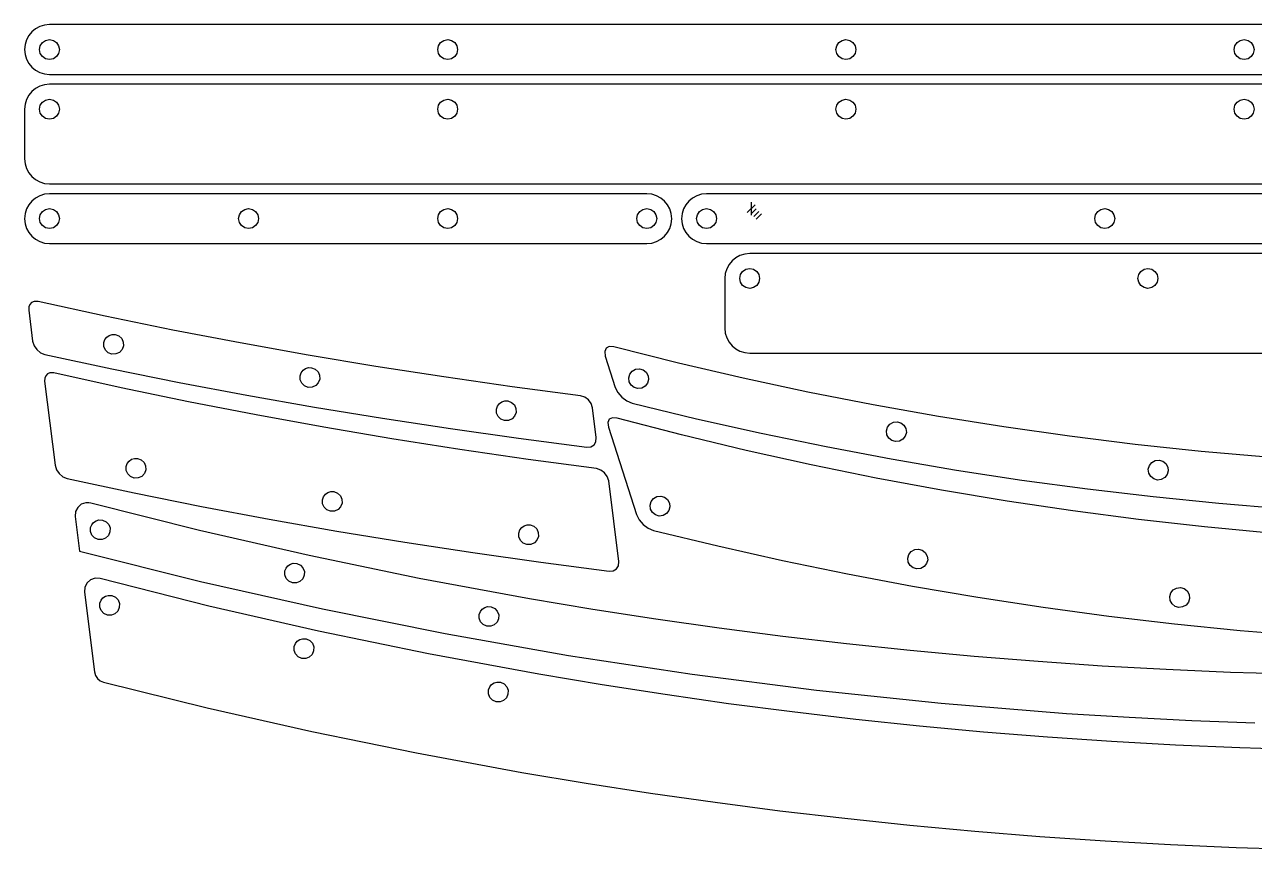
# Model space of a CAD drawing. Extents: x -146 to 800, y 150 to 800.
# Drawn here: x -145.9 to 101.1, y 168.3 to 334 of the extents above; entities that cross this region are included whole.
import ezdxf

# ---------------------------------------------------------------- set-up
doc = ezdxf.new("R2010")
doc.units = 0

msp = doc.modelspace()

# ---------------------------------------------------------------- linework, layer by layer
for p, q in [((-142.893844, 333.605437), (-143.743316, 333.145656)), ((-141.954137, 333.895812), (-142.893844, 333.605437)), ((-140.944, 333.997), (-141.954137, 333.895812)), ((339.056, 333.997), (-140.944, 333.997)), ((-145.09234, 331.797), (-145.552281, 330.947687)), ((-144.48275, 332.53625), (-145.09234, 331.797)), ((-143.743316, 333.145656), (-144.48275, 332.53625)), ((-145.84277, 330.008094), (-145.944, 328.998)), ((-145.944, 328.998), (-145.84277, 327.98782)), ((-145.552281, 330.947687), (-145.84277, 330.008094)), ((-142.945, 328.98), (-142.787734, 329.758234)), ((-142.787734, 328.201328), (-142.945, 328.98)), ((-142.787734, 329.758234), (-142.358875, 330.393875)), ((-142.358875, 330.393875), (-141.722828, 330.822328)), ((-141.722828, 330.822328), (-140.944, 330.979)), ((-140.944, 330.979), (-140.165891, 330.821906)), ((-140.165891, 330.821906), (-139.530375, 330.3935)), ((-139.530375, 330.3935), (-139.101672, 329.758094)), ((-139.101672, 329.758094), (-138.944, 328.98)), ((-138.944, 328.98), (-139.10125, 328.201328)), ((-62.9445, 328.98), (-62.787258, 329.758234)), ((-62.787398, 328.201328), (-62.9445, 328.98)), ((-62.787258, 329.758234), (-62.358487, 330.393875)), ((-62.358487, 330.393875), (-61.722623, 330.822328)), ((-61.722623, 330.822328), (-60.9441, 330.979)), ((-60.9441, 330.979), (-60.165803, 330.821906)), ((-60.165803, 330.821906), (-59.530325, 330.3935)), ((-59.530325, 330.3935), (-59.101884, 329.758094)), ((-59.101884, 329.758094), (-58.9447, 328.98)), ((-58.9447, 328.98), (-59.101772, 328.201328)), ((17.055, 328.98), (17.212258, 329.758234)), ((17.21223, 328.201328), (17.055, 328.98)), ((17.212258, 329.758234), (17.641063, 330.393875)), ((17.641063, 330.393875), (18.276961, 330.822328)), ((18.276961, 330.822328), (19.0555, 330.979)), ((19.0555, 330.979), (19.833845, 330.821906)), ((19.833845, 330.821906), (20.469513, 330.3935)), ((20.469513, 330.3935), (20.898123, 329.758094)), ((20.898123, 329.758094), (21.0553, 328.98)), ((21.0553, 328.98), (20.898152, 328.201328)), ((97.0553, 328.98), (97.212542, 329.758234)), ((97.21243, 328.201328), (97.0553, 328.98)), ((97.212542, 329.758234), (97.641313, 330.393875)), ((97.641313, 330.393875), (98.277177, 330.822328)), ((98.277177, 330.822328), (99.0557, 330.979)), ((99.0557, 330.979), (99.833967, 330.821906)), ((99.833967, 330.821906), (100.469463, 330.3935)), ((100.469463, 330.3935), (100.897902, 329.758094)), ((100.897902, 329.758094), (101.055, 328.98)), ((101.055, 328.98), (100.897902, 328.201328)), ((-145.84277, 327.98782), (-145.552281, 327.048)), ((-145.552281, 327.048), (-145.09234, 326.198367)), ((-145.09234, 326.198367), (-144.48275, 325.45875)), ((-142.358875, 327.565625), (-142.787734, 328.201328)), ((-141.722828, 327.137109), (-142.358875, 327.565625)), ((-140.944, 326.98), (-141.722828, 327.137109)), ((-140.16575, 327.137109), (-140.944, 326.98)), ((-139.53, 327.565625), (-140.16575, 327.137109)), ((-139.10125, 328.201328), (-139.53, 327.565625)), ((-62.358712, 327.565625), (-62.787398, 328.201328)), ((-61.72282, 327.137109), (-62.358712, 327.565625)), ((-60.9441, 326.98), (-61.72282, 327.137109)), ((-60.165691, 327.137109), (-60.9441, 326.98)), ((-59.530175, 327.565625), (-60.165691, 327.137109)), ((-59.101772, 328.201328), (-59.530175, 327.565625)), ((17.640988, 327.565625), (17.21223, 328.201328)), ((18.276877, 327.137109), (17.640988, 327.565625)), ((19.0555, 326.98), (18.276877, 327.137109)), ((19.83393, 327.137109), (19.0555, 326.98)), ((20.469587, 327.565625), (19.83393, 327.137109)), ((20.898152, 328.201328), (20.469587, 327.565625)), ((97.641162, 327.565625), (97.21243, 328.201328)), ((98.277064, 327.137109), (97.641162, 327.565625)), ((99.0557, 326.98), (98.277064, 327.137109)), ((99.833967, 327.137109), (99.0557, 326.98)), ((100.469463, 327.565625), (99.833967, 327.137109)), ((100.897902, 328.201328), (100.469463, 327.565625)), ((-144.48275, 325.45875), (-143.743316, 324.848977)), ((-143.743316, 324.848977), (-142.893844, 324.388875)), ((-142.893844, 324.388875), (-141.954137, 324.098273)), ((-141.954137, 324.098273), (-140.944, 323.997)), ((-140.944, 323.997), (339.056, 323.997)), ((-142.893844, 321.605281), (-143.743316, 321.14534)), ((-141.954137, 321.89577), (-142.893844, 321.605281)), ((-140.944, 321.997), (-141.954137, 321.89577)), ((339.056, 321.997), (-140.944, 321.997)), ((-145.552281, 318.946844), (-145.84277, 318.007137)), ((-145.09234, 319.796316), (-145.552281, 318.946844)), ((-144.48275, 320.53575), (-145.09234, 319.796316)), ((-143.743316, 321.14534), (-144.48275, 320.53575)), ((-142.358875, 318.411375), (-141.722828, 318.839891)), ((-141.722828, 318.839891), (-140.944, 318.997)), ((-140.944, 318.997), (-140.165891, 318.839891)), ((-140.165891, 318.839891), (-139.530375, 318.411375)), ((-62.358487, 318.411375), (-61.722623, 318.839891)), ((-61.722623, 318.839891), (-60.9441, 318.997)), ((-60.9441, 318.997), (-60.165803, 318.839891)), ((-60.165803, 318.839891), (-59.530325, 318.411375)), ((17.641063, 318.411375), (18.276961, 318.839891)), ((18.276961, 318.839891), (19.0555, 318.997)), ((19.0555, 318.997), (19.833845, 318.839891)), ((19.833845, 318.839891), (20.469513, 318.411375)), ((97.641313, 318.411375), (98.277177, 318.839891)), ((98.277177, 318.839891), (99.0557, 318.997)), ((99.0557, 318.997), (99.833967, 318.839891)), ((99.833967, 318.839891), (100.469463, 318.411375)), ((-145.84277, 318.007137), (-145.944, 316.997)), ((-145.944, 316.997), (-145.944, 306.997)), ((-142.945, 316.997), (-142.787734, 317.775672)), ((-142.787734, 316.218328), (-142.945, 316.997)), ((-142.787734, 317.775672), (-142.358875, 318.411375)), ((-139.530375, 318.411375), (-139.101672, 317.775672)), ((-139.101672, 317.775672), (-138.944, 316.997)), ((-138.944, 316.997), (-139.10125, 316.21875)), ((-62.9445, 316.997), (-62.787258, 317.775672)), ((-62.787398, 316.218328), (-62.9445, 316.997)), ((-62.787258, 317.775672), (-62.358487, 318.411375)), ((-59.530325, 318.411375), (-59.101884, 317.775672)), ((-59.101884, 317.775672), (-58.9447, 316.997)), ((-58.9447, 316.997), (-59.101772, 316.21875)), ((17.055, 316.997), (17.212258, 317.775672)), ((17.21223, 316.218328), (17.055, 316.997)), ((17.212258, 317.775672), (17.641063, 318.411375)), ((20.469513, 318.411375), (20.898123, 317.775672)), ((20.898123, 317.775672), (21.0553, 316.997)), ((21.0553, 316.997), (20.898152, 316.21875)), ((97.0553, 316.997), (97.212542, 317.775672)), ((97.21243, 316.218328), (97.0553, 316.997)), ((97.212542, 317.775672), (97.641313, 318.411375)), ((100.469463, 318.411375), (100.897902, 317.775672)), ((100.897902, 317.775672), (101.055, 316.997)), ((101.055, 316.997), (100.897902, 316.21875)), ((-142.358875, 315.582625), (-142.787734, 316.218328)), ((-141.722828, 315.154109), (-142.358875, 315.582625)), ((-140.944, 314.997), (-141.722828, 315.154109)), ((-140.16575, 315.15425), (-140.944, 314.997)), ((-139.53, 315.583), (-140.16575, 315.15425)), ((-139.10125, 316.21875), (-139.53, 315.583)), ((-62.358712, 315.582625), (-62.787398, 316.218328)), ((-61.72282, 315.154109), (-62.358712, 315.582625)), ((-60.9441, 314.997), (-61.72282, 315.154109)), ((-60.165691, 315.15425), (-60.9441, 314.997)), ((-59.530175, 315.583), (-60.165691, 315.15425)), ((-59.101772, 316.21875), (-59.530175, 315.583)), ((17.640988, 315.582625), (17.21223, 316.218328)), ((18.276877, 315.154109), (17.640988, 315.582625)), ((19.0555, 314.997), (18.276877, 315.154109)), ((19.83393, 315.15425), (19.0555, 314.997)), ((20.469587, 315.583), (19.83393, 315.15425)), ((20.898152, 316.21875), (20.469587, 315.583)), ((97.641162, 315.582625), (97.21243, 316.218328)), ((98.277064, 315.154109), (97.641162, 315.582625)), ((99.0557, 314.997), (98.277064, 315.154109)), ((99.833967, 315.15425), (99.0557, 314.997)), ((100.469463, 315.583), (99.833967, 315.15425)), ((100.897902, 316.21875), (100.469463, 315.583)), ((-145.944, 306.997), (-145.84277, 305.986863)), ((-145.84277, 305.986863), (-145.552281, 305.047156)), ((-145.552281, 305.047156), (-145.09234, 304.197684)), ((-145.09234, 304.197684), (-144.48275, 303.45825)), ((-144.48275, 303.45825), (-143.743316, 302.84866)), ((-143.743316, 302.84866), (-142.893844, 302.388719)), ((-142.893844, 302.388719), (-141.954137, 302.09823)), ((-141.954137, 302.09823), (-140.944, 301.997)), ((-140.944, 301.997), (339.056, 301.997)), ((-143.743316, 299.14534), (-144.48275, 298.53575)), ((-142.893844, 299.605281), (-143.743316, 299.14534)), ((-141.954137, 299.89577), (-142.893844, 299.605281)), ((-140.944, 299.997), (-141.954137, 299.89577)), ((-20.9442, 299.997), (-140.944, 299.997)), ((-19.934043, 299.89577), (-20.9442, 299.997)), ((-18.994345, 299.605281), (-19.934043, 299.89577)), ((-18.144903, 299.14534), (-18.994345, 299.605281)), ((-17.405513, 298.53575), (-18.144903, 299.14534)), ((-11.744036, 299.14534), (-12.483494, 298.53575)), ((-10.894538, 299.605281), (-11.744036, 299.14534)), ((-9.954808, 299.89577), (-10.894538, 299.605281)), ((-8.94465, 299.997), (-9.954808, 299.89577)), ((311.055, 299.997), (-8.94465, 299.997)), ((-145.552281, 296.946844), (-145.84277, 296.007137)), ((-145.09234, 297.796316), (-145.552281, 296.946844)), ((-144.48275, 298.53575), (-145.09234, 297.796316)), ((-142.358, 296.428625), (-141.72225, 296.857328)), ((-141.72225, 296.857328), (-140.944, 297.015)), ((-140.944, 297.015), (-140.165172, 296.857891)), ((-140.165172, 296.857891), (-139.529125, 296.429375)), ((-102.358, 296.428625), (-101.72225, 296.857328)), ((-101.72225, 296.857328), (-100.944, 297.015)), ((-100.944, 297.015), (-100.165284, 296.857891)), ((-100.165284, 296.857891), (-99.5295, 296.429375)), ((-62.358137, 296.428625), (-61.722652, 296.857328)), ((-61.722652, 296.857328), (-60.9443, 297.015)), ((-60.9443, 297.015), (-60.165522, 296.857891)), ((-60.165522, 296.857891), (-59.5296, 296.429375)), ((-22.358287, 296.428625), (-21.72263, 296.857328)), ((-21.72263, 296.857328), (-20.9442, 297.015)), ((-20.9442, 297.015), (-20.165506, 296.857891)), ((-20.165506, 296.857891), (-19.529575, 296.429375)), ((-16.795971, 297.796316), (-17.405513, 298.53575)), ((-16.336073, 296.946844), (-16.795971, 297.796316)), ((-16.045618, 296.007137), (-16.336073, 296.946844)), ((-13.553065, 296.946844), (-13.843565, 296.007137)), ((-13.093106, 297.796316), (-13.553065, 296.946844)), ((-12.483494, 298.53575), (-13.093106, 297.796316)), ((-10.358781, 296.428625), (-9.723109, 296.857328)), ((-9.723109, 296.857328), (-8.94465, 297.015)), ((-8.94465, 297.015), (-8.166079, 296.85775)), ((-8.166079, 296.85775), (-7.530354, 296.429)), ((69.640837, 296.428625), (70.276555, 296.857328)), ((70.276555, 296.857328), (71.0551, 297.015)), ((71.0551, 297.015), (71.833762, 296.85775)), ((71.833762, 296.85775), (72.469625, 296.429)), ((-145.84277, 296.007137), (-145.944, 294.997)), ((-145.944, 294.997), (-145.84277, 293.986863)), ((-142.944, 295.015), (-142.78675, 295.793109)), ((-142.786328, 294.236328), (-142.944, 295.015)), ((-142.78675, 295.793109), (-142.358, 296.428625)), ((-142.357625, 293.600625), (-142.786328, 294.236328)), ((-139.529125, 296.429375), (-139.100266, 295.793672)), ((-139.100266, 294.236328), (-139.529125, 293.600625)), ((-139.100266, 295.793672), (-138.943, 295.015)), ((-138.943, 295.015), (-139.100266, 294.236328)), ((-102.944, 295.015), (-102.78675, 295.793109)), ((-102.78675, 294.236328), (-102.944, 295.015)), ((-102.78675, 295.793109), (-102.358, 296.428625)), ((-102.358, 293.600625), (-102.78675, 294.236328)), ((-99.101053, 294.236328), (-99.52965, 293.600625)), ((-99.5295, 296.429375), (-99.100941, 295.793672)), ((-98.9439, 295.015), (-99.101053, 294.236328)), ((-99.100941, 295.793672), (-98.9439, 295.015)), ((-62.9436, 295.015), (-62.78653, 295.793109)), ((-62.786417, 294.236328), (-62.9436, 295.015)), ((-62.78653, 295.793109), (-62.358137, 296.428625)), ((-62.357987, 293.600625), (-62.786417, 294.236328)), ((-59.101016, 294.236328), (-59.52975, 293.600625)), ((-59.5296, 296.429375), (-59.100903, 295.793672)), ((-58.9438, 295.015), (-59.101016, 294.236328)), ((-59.100903, 295.793672), (-58.9438, 295.015)), ((-22.944, 295.015), (-22.786852, 295.793109)), ((-22.786697, 294.236328), (-22.944, 295.015)), ((-22.786852, 295.793109), (-22.358287, 296.428625)), ((-22.3581, 293.600625), (-22.786697, 294.236328)), ((-19.100944, 294.236328), (-19.529725, 293.600625)), ((-19.529575, 296.429375), (-19.100831, 295.793672)), ((-18.9437, 295.015), (-19.100944, 294.236328)), ((-19.100831, 295.793672), (-18.9437, 295.015)), ((-15.9444, 294.997), (-16.045618, 296.007137)), ((-16.045618, 293.986863), (-15.9444, 294.997)), ((-13.843565, 296.007137), (-13.9448, 294.997)), ((-13.9448, 294.997), (-13.843565, 293.986863)), ((-10.9445, 295.015), (-10.787351, 295.793109)), ((-10.787196, 294.236328), (-10.9445, 295.015)), ((-10.787351, 295.793109), (-10.358781, 296.428625)), ((-10.358594, 293.600625), (-10.787196, 294.236328)), ((-7.1018, 294.236328), (-7.530436, 293.600625)), ((-7.530354, 296.429), (-7.101769, 295.79325)), ((-6.94462, 295.015), (-7.1018, 294.236328)), ((-7.101769, 295.79325), (-6.94462, 295.015)), ((69.0551, 295.015), (69.212252, 295.793109)), ((69.212392, 294.236328), (69.0551, 295.015)), ((69.212252, 295.793109), (69.640837, 296.428625)), ((69.641063, 293.600625), (69.212392, 294.236328)), ((72.898188, 294.236328), (72.469475, 293.600625)), ((72.469625, 296.429), (72.8983, 295.79325)), ((73.0554, 295.015), (72.898188, 294.236328)), ((72.8983, 295.79325), (73.0554, 295.015)), ((-145.84277, 293.986863), (-145.552281, 293.047156)), ((-145.552281, 293.047156), (-145.09234, 292.197684)), ((-145.09234, 292.197684), (-144.48275, 291.45825)), ((-141.722109, 293.172109), (-142.357625, 293.600625)), ((-140.944, 293.015), (-141.722109, 293.172109)), ((-140.165172, 293.172109), (-140.944, 293.015)), ((-139.529125, 293.600625), (-140.165172, 293.172109)), ((-101.72225, 293.172109), (-102.358, 293.600625)), ((-100.944, 293.015), (-101.72225, 293.172109)), ((-100.165397, 293.172109), (-100.944, 293.015)), ((-99.52965, 293.600625), (-100.165397, 293.172109)), ((-61.722539, 293.172109), (-62.357987, 293.600625)), ((-60.9443, 293.015), (-61.722539, 293.172109)), ((-60.165634, 293.172109), (-60.9443, 293.015)), ((-59.52975, 293.600625), (-60.165634, 293.172109)), ((-21.722503, 293.172109), (-22.3581, 293.600625)), ((-20.9442, 293.015), (-21.722503, 293.172109)), ((-20.165619, 293.172109), (-20.9442, 293.015)), ((-19.529725, 293.600625), (-20.165619, 293.172109)), ((-17.405513, 291.45825), (-16.795971, 292.197684)), ((-16.795971, 292.197684), (-16.336073, 293.047156)), ((-16.336073, 293.047156), (-16.045618, 293.986863)), ((-13.843565, 293.986863), (-13.553065, 293.047156)), ((-13.553065, 293.047156), (-13.093106, 292.197684)), ((-13.093106, 292.197684), (-12.483494, 291.45825)), ((-9.722982, 293.172109), (-10.358594, 293.600625)), ((-8.94465, 293.015), (-9.722982, 293.172109)), ((-8.166172, 293.172109), (-8.94465, 293.015)), ((-7.530436, 293.600625), (-8.166172, 293.172109)), ((70.276752, 293.172109), (69.641063, 293.600625)), ((71.0551, 293.015), (70.276752, 293.172109)), ((71.83365, 293.172109), (71.0551, 293.015)), ((72.469475, 293.600625), (71.83365, 293.172109)), ((-144.48275, 291.45825), (-143.743316, 290.84866)), ((-143.743316, 290.84866), (-142.893844, 290.388719)), ((-142.893844, 290.388719), (-141.954137, 290.09823)), ((-141.954137, 290.09823), (-140.944, 289.997)), ((-140.944, 289.997), (-20.9442, 289.997)), ((-20.9442, 289.997), (-19.934043, 290.09823)), ((-19.934043, 290.09823), (-18.994345, 290.388719)), ((-18.994345, 290.388719), (-18.144903, 290.84866)), ((-18.144903, 290.84866), (-17.405513, 291.45825)), ((-12.483494, 291.45825), (-11.744036, 290.84866)), ((-11.744036, 290.84866), (-10.894538, 290.388719)), ((-10.894538, 290.388719), (-9.954808, 290.09823)), ((-9.954808, 290.09823), (-8.94465, 289.997)), ((-8.94465, 289.997), (311.055, 289.997)), ((-3.072268, 287.14534), (-3.811654, 286.53575)), ((-2.222837, 287.605281), (-3.072268, 287.14534)), ((-1.283158, 287.89577), (-2.222837, 287.605281)), ((-0.273029, 287.997), (-1.283158, 287.89577)), ((319.727, 287.997), (-0.273029, 287.997)), ((-4.881093, 284.946844), (-5.171551, 284.007137)), ((-4.421195, 285.796316), (-4.881093, 284.946844)), ((-3.811654, 286.53575), (-4.421195, 285.796316)), ((-2.115622, 283.77525), (-1.686886, 284.411)), ((-1.686886, 284.411), (-1.05101, 284.83975)), ((-1.05101, 284.83975), (-0.27237, 284.997)), ((-0.27237, 284.997), (0.505883, 284.83975)), ((0.505883, 284.83975), (1.14135, 284.411)), ((1.14135, 284.411), (1.5698, 283.77525)), ((77.883958, 283.77525), (78.312762, 284.411)), ((78.312762, 284.411), (78.948661, 284.83975)), ((78.948661, 284.83975), (79.7272, 284.997)), ((79.7272, 284.997), (80.505517, 284.83975)), ((80.505517, 284.83975), (81.141137, 284.411)), ((81.141137, 284.411), (81.569739, 283.77525)), ((-5.171551, 284.007137), (-5.27277, 282.997)), ((-5.27277, 282.997), (-5.27277, 272.997)), ((-2.27284, 282.997), (-2.115622, 283.77525)), ((-2.115746, 282.218328), (-2.27284, 282.997)), ((-1.687051, 281.582625), (-2.115746, 282.218328)), ((1.569923, 282.218328), (1.141515, 281.582625)), ((1.5698, 283.77525), (1.727, 282.997)), ((1.727, 282.997), (1.569923, 282.218328)), ((77.7267, 282.997), (77.883958, 283.77525)), ((77.883916, 282.218328), (77.7267, 282.997)), ((78.31265, 281.582625), (77.883916, 282.218328)), ((81.569852, 282.218328), (81.141288, 281.582625)), ((81.569739, 283.77525), (81.727, 282.997)), ((81.727, 282.997), (81.569852, 282.218328)), ((-1.051134, 281.154109), (-1.687051, 281.582625)), ((-0.27237, 280.997), (-1.051134, 281.154109)), ((0.506006, 281.154109), (-0.27237, 280.997)), ((1.141515, 281.582625), (0.506006, 281.154109)), ((78.948534, 281.154109), (78.31265, 281.582625)), ((79.7272, 280.997), (78.948534, 281.154109)), ((80.50563, 281.154109), (79.7272, 280.997)), ((81.141288, 281.582625), (80.50563, 281.154109)), ((-145.083984, 277.264953), (-145.1, 276.638)), ((-144.884875, 277.774625), (-145.083984, 277.264953)), ((-144.528078, 278.144234), (-144.884875, 277.774625)), ((-144.039, 278.351), (-144.528078, 278.144234)), ((-143.226, 278.335), (-144.039, 278.351)), ((-144.039, 278.351), (-144.039, 278.351)), ((-129.726686, 275.392002), (-143.226, 278.335)), ((-145.1, 276.638), (-144.323, 270.364)), ((-116.188927, 272.622453), (-129.726686, 275.392002)), ((-102.614869, 270.022146), (-116.188927, 272.622453)), ((-5.27277, 272.997), (-5.171551, 271.986863)), ((-5.171551, 271.986863), (-4.881093, 271.047156)), ((-144.323, 270.364), (-144.049438, 269.477016)), ((-144.049438, 269.477016), (-143.504, 268.680875)), ((-130.031, 270.085), (-129.820719, 270.699984)), ((-130.00625, 269.291281), (-130.031, 270.085)), ((-129.820719, 270.699984), (-129.44, 271.198625)), ((-129.44, 271.198625), (-128.928781, 271.552703)), ((-128.928781, 271.552703), (-128.327, 271.734)), ((-128.327, 271.734), (-127.726, 271.723)), ((-127.726, 271.723), (-126.984187, 271.438344)), ((-126.984187, 271.438344), (-126.42875, 270.90975)), ((-126.42875, 270.90975), (-126.112188, 270.211281)), ((-126.087, 269.417), (-126.372219, 268.675766)), ((-126.112188, 270.211281), (-126.087, 269.417)), ((-89.006663, 267.586875), (-102.614869, 270.022146)), ((-4.881093, 271.047156), (-4.421195, 270.197684)), ((-4.421195, 270.197684), (-3.811654, 269.45825)), ((-3.811654, 269.45825), (-3.072268, 268.84866)), ((-143.504, 268.680875), (-142.764313, 268.061547)), ((-142.764313, 268.061547), (-141.908, 267.705)), ((-141.908, 267.705), (-128.412035, 264.80573)), ((-129.68975, 268.593), (-130.00625, 269.291281)), ((-129.134375, 268.064219), (-129.68975, 268.593)), ((-128.393, 267.779), (-129.134375, 268.064219)), ((-127.599281, 267.804172), (-128.393, 267.779)), ((-126.901, 268.120625), (-127.599281, 267.804172)), ((-126.372219, 268.675766), (-126.901, 268.120625)), ((-75.366454, 265.312432), (-89.006663, 267.586875)), ((-29.114513, 268.959125), (-29.405127, 268.303172)), ((-29.405127, 268.303172), (-29.2906, 267.376)), ((-29.2906, 267.376), (-27.2683, 261.094)), ((-28.474792, 269.285266), (-29.114513, 268.959125)), ((-27.542, 269.223), (-28.474792, 269.285266)), ((-14.594356, 265.970617), (-27.542, 269.223)), ((-3.072268, 268.84866), (-2.222837, 268.388719)), ((-2.222837, 268.388719), (-1.283158, 268.09823)), ((-1.283158, 268.09823), (-0.273029, 267.997)), ((-0.273029, 267.997), (319.727, 267.997)), ((-128.412035, 264.80573), (-114.878295, 262.078844)), ((-90.381838, 264.023984), (-90.001075, 264.522625)), ((-90.001075, 264.522625), (-89.49, 264.876703)), ((-89.49, 264.876703), (-88.8884, 265.058)), ((-88.8884, 265.058), (-88.2871, 265.047)), ((-88.8884, 265.058), (-88.8884, 265.058)), ((-88.2871, 265.047), (-87.545525, 264.762203)), ((-87.545525, 264.762203), (-86.990175, 264.233375)), ((-61.696392, 263.194609), (-75.366454, 265.312432)), ((-23.88208, 264.351078), (-23.1892, 264.739)), ((-23.1892, 264.739), (-22.400197, 264.828234)), ((-22.400197, 264.828234), (-21.663825, 264.615125)), ((-21.663825, 264.615125), (-21.061066, 264.141203)), ((-1.600182, 262.947896), (-14.594356, 265.970617)), ((-141.904156, 262.939188), (-141.92, 262.313)), ((-141.92, 262.313), (-139.832, 245.443)), ((-141.7055, 263.448), (-141.904156, 262.939188)), ((-141.349344, 263.816563), (-141.7055, 263.448)), ((-140.861, 264.022), (-141.349344, 263.816563)), ((-140.048, 264.003), (-140.861, 264.022)), ((-140.861, 264.022), (-140.861, 264.022)), ((-126.545666, 261.015791), (-140.048, 264.003)), ((-114.878295, 262.078844), (-101.308886, 259.520098)), ((-90.5925, 263.409), (-90.381838, 264.023984)), ((-90.567269, 262.615281), (-90.5925, 263.409)), ((-90.2507, 261.917), (-90.567269, 262.615281)), ((-89.695481, 261.388219), (-90.2507, 261.917)), ((-86.933758, 261.999766), (-87.462338, 261.444625)), ((-86.990175, 264.233375), (-86.673737, 263.534859)), ((-86.6489, 262.741), (-86.933758, 261.999766)), ((-86.673737, 263.534859), (-86.6489, 262.741)), ((-47.998625, 261.229201), (-61.696392, 263.194609)), ((-24.569139, 263.011984), (-24.355913, 263.748375)), ((-24.4802, 262.223), (-24.569139, 263.011984)), ((-24.091973, 261.529938), (-24.4802, 262.223)), ((-24.355913, 263.748375), (-23.88208, 264.351078)), ((-20.797112, 261.922625), (-21.27088, 261.319922)), ((-21.061066, 264.141203), (-20.6729, 263.448)), ((-20.583914, 262.659016), (-20.797112, 261.922625)), ((-20.6729, 263.448), (-20.583914, 262.659016)), ((11.437418, 260.155106), (-1.600182, 262.947896)), ((-113.004128, 258.203578), (-126.545666, 261.015791)), ((-101.308886, 259.520098), (-87.705912, 257.12525)), ((-88.9543, 261.103), (-89.695481, 261.388219)), ((-88.160548, 261.128172), (-88.9543, 261.103)), ((-87.462338, 261.444625), (-88.160548, 261.128172)), ((-34.2753, 259.412), (-47.998625, 261.229201)), ((-27.2683, 261.094), (-26.751138, 260.062219)), ((-26.751138, 260.062219), (-25.9438, 259.12175)), ((-23.489162, 261.05625), (-24.091973, 261.529938)), ((-22.75272, 260.843187), (-23.489162, 261.05625)), ((-21.9636, 260.932), (-22.75272, 260.843187)), ((-21.27088, 261.319922), (-21.9636, 260.932)), ((24.51534, 257.592514), (11.437418, 260.155106)), ((-99.425582, 255.562107), (-113.004128, 258.203578)), ((-87.705912, 257.12525), (-74.071481, 254.890059)), ((-51.1532, 256.733), (-50.94257, 257.347984)), ((-50.94257, 257.347984), (-50.561962, 257.846625)), ((-50.561962, 257.846625), (-50.051023, 258.200703)), ((-50.051023, 258.200703), (-49.4494, 258.382)), ((-49.4494, 258.382), (-48.8476, 258.371)), ((-48.8476, 258.371), (-48.106194, 258.086344)), ((-48.106194, 258.086344), (-47.5509, 257.55775)), ((-47.5509, 257.55775), (-47.234406, 256.859281)), ((-33.405455, 259.133), (-34.2753, 259.412)), ((-32.654512, 258.578), (-33.405455, 259.133)), ((-32.101364, 257.82575), (-32.654512, 258.578)), ((-31.8249, 256.955), (-32.101364, 257.82575)), ((-31.0892, 251.012), (-31.8249, 256.955)), ((-25.9438, 259.12175), (-24.954737, 258.375156)), ((-24.954737, 258.375156), (-23.8924, 257.925)), ((-23.8924, 257.925), (-10.944678, 254.784721)), ((37.630479, 255.260388), (24.51534, 257.592514)), ((-85.812225, 253.087125), (-99.425582, 255.562107)), ((-74.071481, 254.890059), (-60.407698, 252.810281)), ((-51.1282, 255.939297), (-51.1532, 256.733)), ((-50.811825, 255.241125), (-51.1282, 255.939297)), ((-50.256687, 254.712641), (-50.811825, 255.241125)), ((-49.5154, 254.428), (-50.256687, 254.712641)), ((-48.02325, 254.76875), (-48.721653, 254.452594)), ((-47.494422, 255.323781), (-48.02325, 254.76875)), ((-47.2094, 256.065), (-47.494422, 255.323781)), ((-47.234406, 256.859281), (-47.2094, 256.065)), ((-28.472313, 254.685125), (-28.761614, 254.033578)), ((-27.834505, 255.004609), (-28.472313, 254.685125)), ((-26.904, 254.934), (-27.834505, 255.004609)), ((-13.957627, 251.566317), (-26.904, 254.934)), ((-10.944678, 254.784721), (2.047467, 251.870672)), ((50.779731, 253.158995), (37.630479, 255.260388)), ((-72.166252, 250.774377), (-85.812225, 253.087125)), ((-60.407698, 252.810281), (-46.716669, 250.881676)), ((-48.721653, 254.452594), (-49.5154, 254.428)), ((-28.761614, 254.033578), (-28.6466, 253.108)), ((-28.6466, 253.108), (-22.9886, 235.534)), ((27.209339, 252.365563), (27.422388, 253.10225)), ((27.2984, 251.576), (27.209339, 252.365563)), ((27.422388, 253.10225), (27.896042, 253.705062)), ((27.896042, 253.705062), (28.5888, 254.093)), ((28.5888, 254.093), (29.378269, 254.182234)), ((29.378269, 254.182234), (30.114975, 253.969125)), ((30.114975, 253.969125), (30.717919, 253.495203)), ((30.717919, 253.495203), (31.1061, 252.802)), ((31.195048, 252.012578), (30.981738, 251.276125)), ((31.1061, 252.802), (31.195048, 252.012578)), ((63.959992, 251.288605), (50.779731, 253.158995)), ((-58.489859, 248.619609), (-72.166252, 250.774377)), ((-46.716669, 250.881676), (-33.0005, 249.1)), ((-32.172702, 249.166016), (-31.537213, 249.547875)), ((-31.537213, 249.547875), (-31.155542, 250.183797)), ((-31.155542, 250.183797), (-31.0892, 251.012)), ((-0.962456, 248.432075), (-13.957627, 251.566317)), ((2.047467, 251.870672), (15.081022, 249.183101)), ((27.686483, 250.883359), (27.2984, 251.576)), ((28.289262, 250.409625), (27.686483, 250.883359)), ((29.025711, 250.196328), (28.289262, 250.409625)), ((29.8148, 250.285), (29.025711, 250.196328)), ((30.507783, 250.673359), (29.8148, 250.285)), ((30.981738, 251.276125), (30.507783, 250.673359)), ((77.168156, 249.649484), (63.959992, 251.288605)), ((90.401121, 248.241901), (77.168156, 249.649484)), ((-44.785243, 246.618568), (-58.489859, 248.619609)), ((-33.0005, 249.1), (-32.172702, 249.166016)), ((12.078308, 245.531549), (-0.962456, 248.432075)), ((15.081022, 249.183101), (28.152976, 246.722254)), ((103.655781, 247.066124), (90.401121, 248.241901)), ((-139.832, 245.443), (-139.558437, 244.556016)), ((-125.544, 245.183), (-125.333297, 245.797984)), ((-125.518828, 244.389297), (-125.544, 245.183)), ((-125.333297, 245.797984), (-124.952625, 246.296625)), ((-124.952625, 246.296625), (-124.441641, 246.650703)), ((-124.441641, 246.650703), (-123.84, 246.832)), ((-123.84, 246.832), (-123.238, 246.822)), ((-123.238, 246.822), (-122.496625, 246.537203)), ((-122.496625, 246.537203), (-121.94125, 246.008375)), ((-121.94125, 246.008375), (-121.62475, 245.309859)), ((-121.62475, 245.309859), (-121.6, 244.516)), ((-31.0546, 244.767), (-44.785243, 246.618568)), ((-30.184723, 244.485953), (-31.0546, 244.767)), ((25.161461, 242.86501), (12.078308, 245.531549)), ((28.152976, 246.722254), (41.260317, 244.488377)), ((79.809186, 244.649422), (80.022338, 245.385875)), ((79.8982, 243.86), (79.809186, 244.649422)), ((80.022338, 245.385875), (80.496095, 245.988641)), ((80.496095, 245.988641), (81.1889, 246.377)), ((81.1889, 246.377), (81.978181, 246.466234)), ((81.978181, 246.466234), (82.7147, 246.253125)), ((82.7147, 246.253125), (83.317569, 245.779203)), ((83.317569, 245.779203), (83.7059, 245.086)), ((83.7059, 245.086), (83.794891, 244.297)), ((-139.558437, 244.556016), (-139.013, 243.759875)), ((-139.013, 243.759875), (-138.273313, 243.140547)), ((-138.273313, 243.140547), (-137.417, 242.784)), ((-137.417, 242.784), (-123.920979, 239.88473)), ((-125.202375, 243.691125), (-125.518828, 244.389297)), ((-124.647234, 243.162641), (-125.202375, 243.691125)), ((-123.906, 242.878), (-124.647234, 243.162641)), ((-123.112141, 242.90275), (-123.906, 242.878)), ((-122.413625, 243.21925), (-123.112141, 242.90275)), ((-121.884797, 243.774625), (-122.413625, 243.21925)), ((-121.6, 244.516), (-121.884797, 243.774625)), ((-29.433713, 243.929375), (-30.184723, 244.485953)), ((-28.880495, 243.176109), (-29.433713, 243.929375)), ((-28.604, 242.305), (-28.880495, 243.176109)), ((-26.5969, 226.091), (-28.604, 242.305)), ((38.283798, 240.432732), (25.161461, 242.86501)), ((41.260317, 244.488377), (54.400031, 242.481716)), ((54.400031, 242.481716), (67.569108, 240.702519)), ((80.286156, 243.167359), (79.8982, 243.86)), ((80.888875, 242.693625), (80.286156, 243.167359)), ((81.625356, 242.480328), (80.888875, 242.693625)), ((82.4146, 242.569), (81.625356, 242.480328)), ((83.107709, 242.9575), (82.4146, 242.569)), ((83.58165, 243.5605), (83.107709, 242.9575)), ((83.794891, 244.297), (83.58165, 243.5605)), ((-123.920979, 239.88473), (-110.387092, 237.157844)), ((-85.513825, 239.620625), (-85.002716, 239.974703)), ((-85.002716, 239.974703), (-84.4011, 240.156)), ((-84.4011, 240.156), (-83.7998, 240.146)), ((-84.4011, 240.156), (-84.4011, 240.156)), ((-83.7998, 240.146), (-83.058227, 239.861187)), ((-83.058227, 239.861187), (-82.502888, 239.33225)), ((51.442116, 238.23499), (38.283798, 240.432732)), ((67.569108, 240.702519), (80.764534, 239.151031)), ((-134.557563, 237.607312), (-135.2805, 236.978)), ((-133.616, 237.922), (-134.557563, 237.607312)), ((-133.048, 237.927), (-133.616, 237.922)), ((-132.649, 237.852), (-133.048, 237.927)), ((-110.77712, 232.336891), (-132.649, 237.852)), ((-86.1053, 238.507), (-85.894622, 239.121984)), ((-86.080027, 237.713297), (-86.1053, 238.507)), ((-85.763463, 237.015125), (-86.080027, 237.713297)), ((-85.894622, 239.121984), (-85.513825, 239.620625)), ((-82.502888, 239.33225), (-82.18648, 238.633438)), ((-82.1617, 237.839), (-82.446558, 237.097781)), ((-82.18648, 238.633438), (-82.1617, 237.839)), ((-20.27797, 237.415984), (-20.064813, 238.152375)), ((-20.189, 236.627), (-20.27797, 237.415984)), ((-20.064813, 238.152375), (-19.591048, 238.755078)), ((-19.591048, 238.755078), (-18.8982, 239.143)), ((-18.8982, 239.143), (-18.109084, 239.23225)), ((-18.109084, 239.23225), (-17.372675, 239.01925)), ((-17.372675, 239.01925), (-16.769953, 238.545625)), ((-16.769953, 238.545625), (-16.3819, 237.853)), ((-16.3819, 237.853), (-16.292872, 237.063578)), ((64.63321, 236.272056), (51.442116, 238.23499)), ((80.764534, 239.151031), (93.983298, 237.8275)), ((93.983298, 237.8275), (107.222388, 236.73217)), ((-135.714687, 236.123688), (-135.79, 235.134)), ((-135.79, 235.134), (-134.933, 228.208)), ((-135.2805, 236.978), (-135.714687, 236.123688)), ((-110.387092, 237.157844), (-96.817474, 234.599098)), ((-85.208267, 236.486641), (-85.763463, 237.015125)), ((-84.4671, 236.202), (-85.208267, 236.486641)), ((-83.673348, 236.226594), (-84.4671, 236.202)), ((-82.975138, 236.54275), (-83.673348, 236.226594)), ((-82.446558, 237.097781), (-82.975138, 236.54275)), ((-22.9886, 235.534), (-22.471603, 234.502219)), ((-19.800819, 235.934359), (-20.189, 236.627)), ((-19.1981, 235.460625), (-19.800819, 235.934359)), ((-18.461731, 235.247328), (-19.1981, 235.460625)), ((-17.6726, 235.336), (-18.461731, 235.247328)), ((-16.979753, 235.724359), (-17.6726, 235.336)), ((-16.506, 236.327125), (-16.979753, 235.724359)), ((-16.292872, 237.063578), (-16.506, 236.327125)), ((77.853875, 234.544203), (64.63321, 236.272056)), ((-132.710391, 232.123), (-132.694, 232.917)), ((-132.694, 232.917), (-132.464391, 233.499047)), ((-132.464391, 233.499047), (-132.081875, 233.966625)), ((-132.081875, 233.966625), (-131.582922, 234.296391)), ((-131.582922, 234.296391), (-131.004, 234.465)), ((-131.004, 234.465), (-130.307, 234.434)), ((-130.307, 234.434), (-129.581453, 234.111219)), ((-129.581453, 234.111219), (-129.054375, 233.55425)), ((-129.054375, 233.55425), (-128.774609, 232.840156)), ((-128.774609, 232.840156), (-128.791, 232.046)), ((-88.788138, 227.290625), (-110.77712, 232.336891)), ((-96.817474, 234.599098), (-83.214262, 232.20425)), ((-46.6659, 231.832), (-46.455327, 232.446828)), ((-46.455327, 232.446828), (-46.074737, 232.945125)), ((-46.074737, 232.945125), (-45.56378, 233.298859)), ((-45.56378, 233.298859), (-44.9621, 233.48)), ((-44.9621, 233.48), (-44.3604, 233.47)), ((-44.3604, 233.47), (-43.618992, 233.185203)), ((-43.618992, 233.185203), (-43.063688, 232.656375)), ((-43.063688, 232.656375), (-42.747164, 231.957859)), ((-22.471603, 234.502219), (-21.66445, 233.56175)), ((-21.66445, 233.56175), (-20.675572, 232.815156)), ((-20.675572, 232.815156), (-19.6134, 232.365)), ((-19.6134, 232.365), (-6.665133, 229.224175)), ((91.100907, 233.051705), (77.853875, 234.544203)), ((104.371103, 231.794836), (91.100907, 233.051705)), ((-132.430625, 231.40925), (-132.710391, 232.123)), ((-131.903547, 230.852625), (-132.430625, 231.40925)), ((-131.178, 230.53), (-131.903547, 230.852625)), ((-130.384, 230.513609), (-131.178, 230.53)), ((-129.67025, 230.793375), (-130.384, 230.513609)), ((-129.113625, 231.320453), (-129.67025, 230.793375)), ((-128.791, 232.046), (-129.113625, 231.320453)), ((-83.214262, 232.20425), (-69.579593, 229.969059)), ((-69.579593, 229.969059), (-55.915602, 227.889281)), ((-46.640944, 231.038281), (-46.6659, 231.832)), ((-46.324575, 230.34), (-46.640944, 231.038281)), ((-45.769444, 229.811219), (-46.324575, 230.34)), ((-45.0282, 229.526), (-45.769444, 229.811219)), ((-43.536038, 229.867625), (-44.234452, 229.551172)), ((-43.00718, 230.422766), (-43.536038, 229.867625)), ((-42.7221, 231.164), (-43.00718, 230.422766)), ((-42.747164, 231.957859), (-42.7221, 231.164)), ((-134.933, 228.208), (-110.572714, 222.099289)), ((-55.915602, 227.889281), (-42.224425, 225.960676)), ((-44.234452, 229.551172), (-45.0282, 229.526)), ((-6.665133, 229.224175), (6.327524, 226.309433)), ((31.500511, 226.769984), (31.713513, 227.506375)), ((31.713513, 227.506375), (32.187158, 228.109078)), ((32.187158, 228.109078), (32.88, 228.497)), ((32.88, 228.497), (33.669441, 228.586234)), ((33.669441, 228.586234), (34.4061, 228.373125)), ((34.4061, 228.373125), (35.009034, 227.899203)), ((35.009034, 227.899203), (35.3973, 227.206)), ((-93.425789, 224.785047), (-93.043113, 225.252625)), ((-93.043113, 225.252625), (-92.544055, 225.582391)), ((-92.544055, 225.582391), (-91.9653, 225.751)), ((-91.9653, 225.751), (-91.2678, 225.72)), ((-91.2678, 225.72), (-90.542045, 225.397219)), ((-90.542045, 225.397219), (-90.014787, 224.84025)), ((-90.014787, 224.84025), (-89.734861, 224.126156)), ((-66.689786, 222.715547), (-88.788138, 227.290625)), ((-42.224425, 225.960676), (-28.5082, 224.179)), ((-27.044875, 224.626875), (-26.6632, 225.262797)), ((-26.6632, 225.262797), (-26.5969, 226.091)), ((6.327524, 226.309433), (19.361561, 223.621033)), ((31.5896, 225.981), (31.500511, 226.769984)), ((31.977655, 225.287797), (31.5896, 225.981)), ((32.580388, 224.813875), (31.977655, 225.287797)), ((34.799109, 225.077922), (34.106, 224.69)), ((35.27305, 225.680625), (34.799109, 225.077922)), ((35.486291, 226.417016), (35.27305, 225.680625)), ((35.3973, 227.206), (35.486291, 226.417016)), ((-132.679563, 222.432734), (-133.4025, 221.803375)), ((-131.738, 222.747), (-132.679563, 222.432734)), ((-130.771, 222.677), (-131.738, 222.747)), ((-108.898636, 217.161891), (-130.771, 222.677)), ((-93.671403, 223.409141), (-93.6554, 224.203)), ((-93.391475, 222.695625), (-93.671403, 223.409141)), ((-93.6554, 224.203), (-93.425789, 224.785047)), ((-92.864384, 222.139047), (-93.391475, 222.695625)), ((-90.074131, 222.606453), (-90.630975, 222.079375)), ((-89.7511, 223.332), (-90.074131, 222.606453)), ((-89.734861, 224.126156), (-89.7511, 223.332)), ((-44.4898, 218.614), (-66.689786, 222.715547)), ((-28.5082, 224.179), (-27.680387, 224.245016)), ((-27.680387, 224.245016), (-27.044875, 224.626875)), ((19.361561, 223.621033), (32.433968, 221.15923)), ((33.316827, 224.600766), (32.580388, 224.813875)), ((34.106, 224.69), (33.316827, 224.600766)), ((-133.836687, 220.948828), (-133.912, 219.959)), ((-133.912, 219.959), (-131.928, 203.932)), ((-133.4025, 221.803375), (-133.836687, 220.948828)), ((-110.572714, 222.099289), (-86.070507, 216.564986)), ((-92.1389, 221.816), (-92.864384, 222.139047)), ((-91.344831, 221.799609), (-92.1389, 221.816)), ((-90.630975, 222.079375), (-91.344831, 221.799609)), ((32.433968, 221.15923), (45.541735, 218.924284)), ((84.313438, 219.790375), (84.787264, 220.393078)), ((84.787264, 220.393078), (85.4801, 220.781)), ((85.4801, 220.781), (86.269252, 220.87025)), ((86.269252, 220.87025), (87.005763, 220.65725)), ((87.005763, 220.65725), (87.608642, 220.183625)), ((87.608642, 220.183625), (87.9969, 219.491)), ((-130.831969, 216.948141), (-130.816, 217.742)), ((-130.816, 217.742), (-130.586391, 218.324469)), ((-130.586391, 218.324469), (-130.203875, 218.792)), ((-130.203875, 218.792), (-129.704922, 219.121531)), ((-129.704922, 219.121531), (-129.126, 219.29)), ((-129.126, 219.29), (-128.429, 219.259)), ((-128.429, 219.259), (-127.703297, 218.936219)), ((-127.703297, 218.936219), (-127.175875, 218.37925)), ((-127.175875, 218.37925), (-126.895766, 217.665156)), ((-126.895766, 217.665156), (-126.912, 216.871)), ((-31.814294, 216.492033), (-44.4898, 218.614)), ((45.541735, 218.924284), (58.681853, 216.916452)), ((84.100217, 219.053984), (84.313438, 219.790375)), ((84.1892, 218.265), (84.100217, 219.053984)), ((84.577261, 217.571797), (84.1892, 218.265)), ((85.180038, 217.097875), (84.577261, 217.571797)), ((87.872775, 217.96475), (87.398962, 217.361938)), ((88.085925, 218.701437), (87.872775, 217.96475)), ((87.9969, 219.491), (88.085925, 218.701437)), ((-130.55225, 216.234625), (-130.831969, 216.948141)), ((-130.025406, 215.678047), (-130.55225, 216.234625)), ((-129.3, 215.355), (-130.025406, 215.678047)), ((-128.505984, 215.338609), (-129.3, 215.355)), ((-127.792125, 215.618375), (-128.505984, 215.338609)), ((-127.235203, 216.145453), (-127.792125, 215.618375)), ((-126.912, 216.871), (-127.235203, 216.145453)), ((-86.909562, 212.115625), (-108.898636, 217.161891)), ((-86.070507, 216.564986), (-61.436648, 211.60821)), ((-54.631783, 214.695141), (-54.6156, 215.489)), ((-54.6156, 215.489), (-54.386053, 216.071047)), ((-54.386053, 216.071047), (-54.003525, 216.538625)), ((-54.003525, 216.538625), (-53.504634, 216.868391)), ((-53.504634, 216.868391), (-52.926, 217.037)), ((-52.926, 217.037), (-52.2286, 217.006)), ((-52.2286, 217.006), (-51.502861, 216.682797)), ((-51.502861, 216.682797), (-50.975638, 216.125875)), ((-50.975638, 216.125875), (-50.695745, 215.412016)), ((-50.695745, 215.412016), (-50.712, 214.618)), ((-19.109766, 214.524391), (-31.814294, 216.492033)), ((58.681853, 216.916452), (71.85131, 215.13599)), ((71.85131, 215.13599), (85.047097, 213.583156)), ((85.916595, 216.884766), (85.180038, 217.097875)), ((86.706, 216.974), (85.916595, 216.884766)), ((87.398962, 217.361938), (86.706, 216.974)), ((-54.352063, 213.981625), (-54.631783, 214.695141)), ((-53.825161, 213.425047), (-54.352063, 213.981625)), ((-53.0998, 213.102), (-53.825161, 213.425047)), ((-52.305844, 213.085609), (-53.0998, 213.102)), ((-51.592025, 213.365375), (-52.305844, 213.085609)), ((-51.035144, 213.892453), (-51.592025, 213.365375)), ((-50.712, 214.618), (-51.035144, 213.892453)), ((-6.377623, 212.711459), (-19.109766, 214.524391)), ((6.380725, 211.053625), (-6.377623, 212.711459)), ((85.047097, 213.583156), (98.266204, 212.258208)), ((-91.547433, 209.610469), (-91.164738, 210.078)), ((-91.164738, 210.078), (-90.665698, 210.407531)), ((-90.665698, 210.407531), (-90.087, 210.576)), ((-90.087, 210.576), (-89.3894, 210.545)), ((-89.3894, 210.545), (-88.663689, 210.222219)), ((-88.663689, 210.222219), (-88.136437, 209.66525)), ((-64.811308, 207.540547), (-86.909562, 212.115625)), ((-61.436648, 211.60821), (-36.681404, 207.232078)), ((19.16387, 209.551275), (6.380725, 211.053625)), ((98.266204, 212.258208), (111.505621, 211.161404)), ((-91.793047, 208.234141), (-91.7771, 209.028)), ((-91.5131, 207.520625), (-91.793047, 208.234141)), ((-91.7771, 209.028), (-91.547433, 209.610469)), ((-87.8728, 208.157), (-88.195789, 207.431453)), ((-88.136437, 209.66525), (-87.856517, 208.951156)), ((-87.856517, 208.951156), (-87.8728, 208.157)), ((-42.6114, 203.439), (-64.811308, 207.540547)), ((31.970403, 208.204797), (19.16387, 209.551275)), ((44.798916, 207.014576), (31.970403, 208.204797)), ((-90.986028, 206.964047), (-91.5131, 207.520625)), ((-90.2606, 206.641), (-90.986028, 206.964047)), ((-89.466517, 206.624609), (-90.2606, 206.641)), ((-88.752638, 206.904375), (-89.466517, 206.624609)), ((-88.195789, 207.431453), (-88.752638, 206.904375)), ((-36.681404, 207.232078), (-11.815044, 203.43971)), ((57.648, 205.981), (44.798916, 207.014576)), ((70.516238, 205.104457), (57.648, 205.981)), ((83.402216, 204.385344), (70.516238, 205.104457)), ((-131.928, 203.932), (-131.722, 203.204031)), ((-131.722, 203.204031), (-131.3225, 202.59325)), ((-131.3225, 202.59325), (-130.76925, 202.128344)), ((-29.935894, 201.317033), (-42.6114, 203.439)), ((-11.815044, 203.43971), (13.152165, 200.234225)), ((96.304529, 203.824059), (83.402216, 204.385344)), ((109.221775, 203.421), (96.304529, 203.824059)), ((-130.76925, 202.128344), (-130.102, 201.838)), ((-130.102, 201.838), (-109.232866, 196.683047)), ((-52.753439, 199.520984), (-52.7373, 200.315)), ((-52.7373, 200.315), (-52.507709, 200.896891)), ((-52.507709, 200.896891), (-52.125175, 201.364125)), ((-52.125175, 201.364125), (-51.626278, 201.693547)), ((-51.626278, 201.693547), (-51.0476, 201.862)), ((-51.0476, 201.862), (-50.3502, 201.831)), ((-50.3502, 201.831), (-49.624503, 201.508359)), ((-49.624503, 201.508359), (-49.097275, 200.951625)), ((-49.097275, 200.951625), (-48.817359, 200.237578)), ((-48.817359, 200.237578), (-48.8336, 199.443)), ((-17.231366, 199.349391), (-29.935894, 201.317033)), ((13.152165, 200.234225), (38.209955, 197.61874)), ((-52.473713, 198.807125), (-52.753439, 199.520984)), ((-51.946805, 198.250203), (-52.473713, 198.807125)), ((-51.2214, 197.927), (-51.946805, 198.250203)), ((-50.427444, 197.911031), (-51.2214, 197.927)), ((-49.713625, 198.19075), (-50.427444, 197.911031)), ((-49.156744, 198.717594), (-49.713625, 198.19075)), ((-48.8336, 199.443), (-49.156744, 198.717594)), ((-4.499223, 197.536459), (-17.231366, 199.349391)), ((-109.232866, 196.683047), (-88.260775, 191.946125)), ((8.259125, 195.878625), (-4.499223, 197.536459)), ((21.04227, 194.376275), (8.259125, 195.878625)), ((38.209955, 197.61874), (63.348057, 195.596375)), ((63.348057, 195.596375), (75.944018, 194.808587)), ((33.848803, 193.029797), (21.04227, 194.376275)), ((46.677316, 191.839576), (33.848803, 193.029797)), ((75.944018, 194.808587), (88.556205, 194.170248)), ((88.556205, 194.170248), (101.183337, 193.681749)), ((-88.260775, 191.946125), (-67.192197, 187.629391)), ((59.5264, 190.806), (46.677316, 191.839576)), ((72.394635, 189.929498), (59.5264, 190.806)), ((85.280667, 189.210484), (72.394635, 189.929498)), ((98.183075, 188.649322), (85.280667, 189.210484)), ((111.100437, 188.246375), (98.183075, 188.649322)), ((-67.192197, 187.629391), (-46.0336, 183.735)), ((-46.0336, 183.735), (-33.117263, 181.57282)), ((-33.117263, 181.57282), (-20.17138, 179.567813)), ((-20.17138, 179.567813), (-7.197378, 177.720398)), ((-7.197378, 177.720398), (5.803313, 176.031)), ((5.803313, 176.031), (18.829264, 174.500039)), ((18.829264, 174.500039), (31.879048, 173.127937)), ((31.879048, 173.127937), (44.951237, 171.915117)), ((44.951237, 171.915117), (58.0444, 170.862)), ((58.0444, 170.862), (71.157189, 169.968955)), ((71.157189, 169.968955), (84.288103, 169.236328)), ((84.288103, 169.236328), (97.435709, 168.664506)), ((97.435709, 168.664506), (110.598575, 168.253875))]:
    msp.add_line(p, q)
at = {"layer": 'Layer 1'}
for p, q in [((0.793749, 297.794), (-0.793749, 296.206)), ((0, 298.323), (0, 295.677)), ((1.05833, 297), (0, 295.94167)), ((1.5875, 296.471), (0.52917, 295.41267)), ((2.11666, 295.942), (1.05833, 294.88367))]:
    msp.add_line(p, q, dxfattribs=at)

doc.saveas('drawing.dxf')
